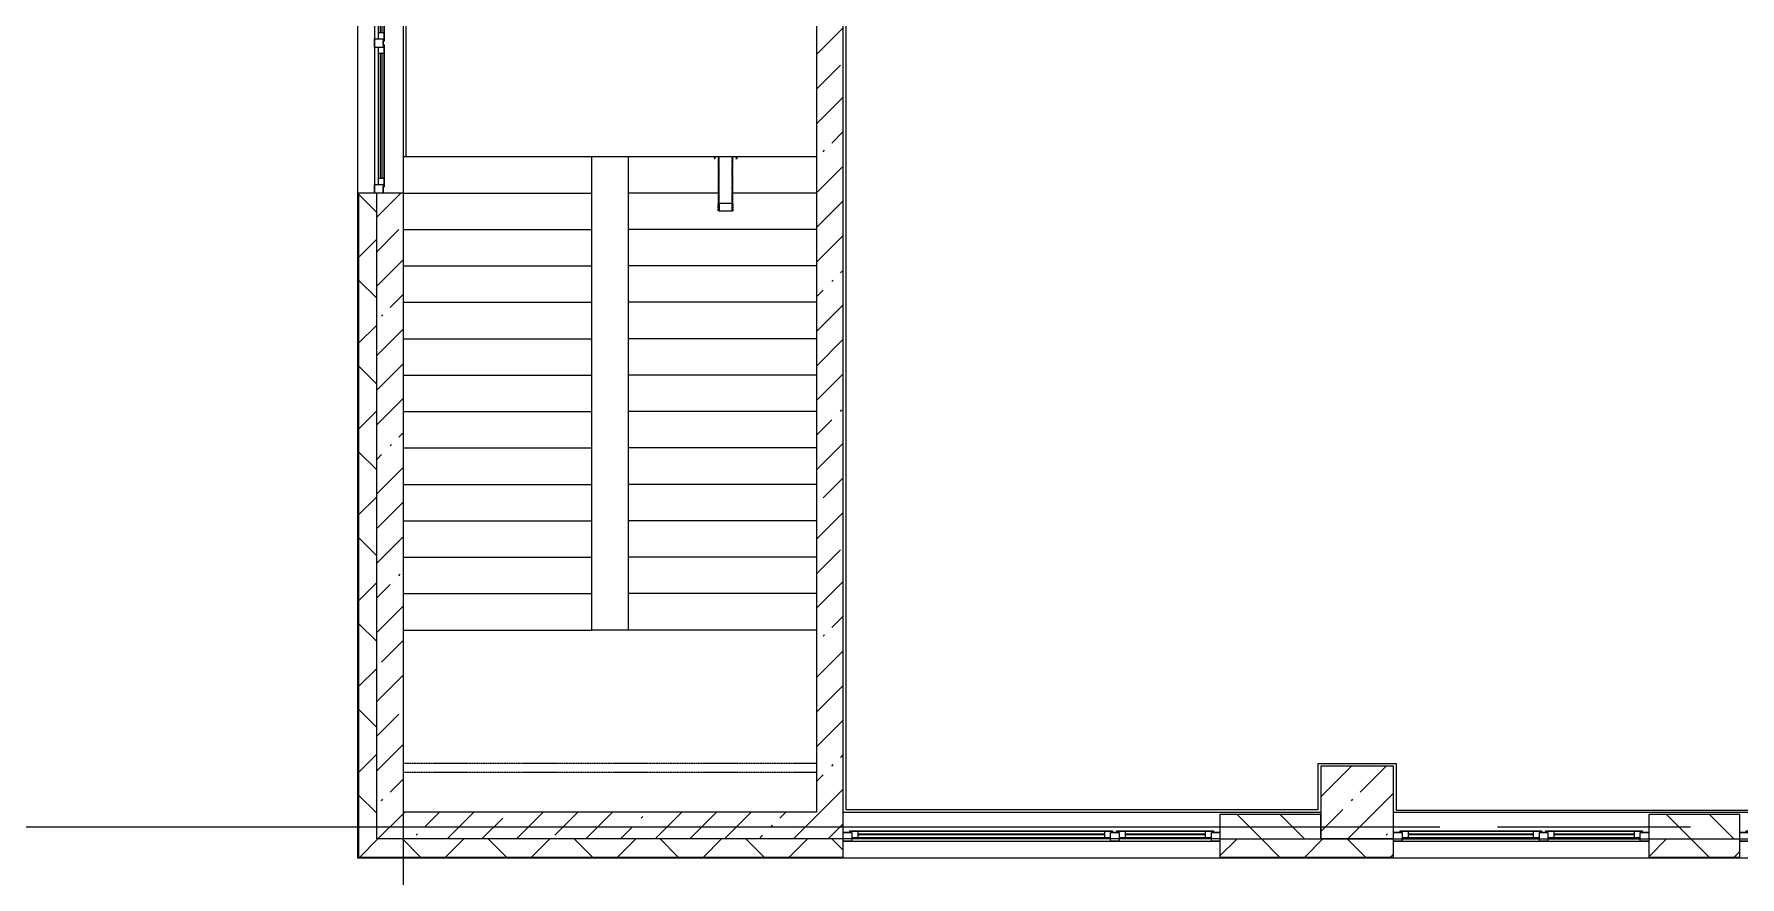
# Model space of a CAD drawing. Header units: millimetres. Extents: x 35316 to 242799, y -8553 to 29000.
# Drawn here: x 104996 to 119037, y -414 to 6530 of the extents above; entities that cross this region are included whole.
import ezdxf

# ---------------------------------------------------------------- set-up
doc = ezdxf.new("R2010")
doc.units = ezdxf.units.MM
doc.linetypes.add('200_ШТРИХ__ш1_п0_6_', pattern=[1.6, 1, -0.6])
doc.linetypes.add('Осевая', pattern=[3175, 635, -476.25, 1587.5, -476.25])
for name, color, linetype, lineweight in [('A-DETL-MBND-1', 7, '200_ШТРИХ__ш1_п0_6_', 9), ('A-GLAZ-2', 7, 'Continuous', 5), ('A-WALL', 7, 'Continuous', 9), ('A-WALL-2', 7, 'Continuous', 5), ('I-WALL-5', 7, 'Continuous', 5), ('S-COLS-2', 7, 'Continuous', 5), ('S-STRS-3', 7, 'Continuous', 5), ('Оси', 7, 'Continuous', 9), ('Оси-2', 7, 'Осевая', 9)]:
    doc.layers.add(name, color=color, linetype=linetype, lineweight=lineweight)
doc.layers.add('A-FLOR-3', color=7, linetype='Continuous', lineweight=5, true_color=0xaaaaaa)
pattern_1 = [(45, (107926.8, 0), (-353.5534, 353.5534), []), (135, (107926.8, 0), (-353.5534, -353.5534), [])]
pattern_2 = [(45, (107926.8, 0), (-285.123, 285.123), []), (45, (108211.92, 0), (-285.123, 285.123), [504.031, -100.806, 16.764, -84.042])]

# ---------------------------------------------------------------- blocks, each defined once
blk = doc.blocks.new('120_Окно_СКБ_2Ст - 120_Окно_СКБ_2Ст 3100х2500 _мал_ створка слева-2_-22446420-3_3_2_птичка')
at = {"layer": 'A-GLAZ-2'}
for p, q in [((-1550, -127), (-1550, -57)), ((-1550, -57), (-1480, -57)), ((1550, -57), (-1550, -57)), ((-1480, -127), (-1550, -127)), ((-1550, -127), (-1500, -127)), ((-1480, -127), (-1500, -127)), ((-1500, -127), (-1500, -137)), ((-1500, -137), (-700, -137)), ((-700, -137), (-1500, -137)), ((-1480, -57), (-1480, -127)), ((-720, -87), (-1480, -87)), ((-1480, -87), (-1480, -127)), ((-1430, -137), (-1430, -87)), ((-1430, -107), (-770, -107)), ((-770, -117), (-1430, -117)), ((-770, -137), (-770, -87)), ((-720, -127), (-720, -57)), ((-720, -57), (-650, -57)), ((-720, -127), (-720, -87)), ((-650, -127), (-720, -127)), ((-700, -127), (-720, -127)), ((-700, -127), (-670, -127)), ((-700, -137), (-700, -127)), ((-650, -127), (-670, -127)), ((-670, -127), (-670, -137)), ((-670, -137), (1500, -137)), ((1500, -137), (-670, -137)), ((-650, -57), (-650, -127)), ((1480, -87), (-650, -87)), ((-650, -87), (-650, -127)), ((-600, -137), (-600, -87)), ((-600, -107), (1430, -107)), ((1430, -117), (-600, -117)), ((1430, -137), (1430, -87)), ((1480, -127), (1480, -57)), ((1480, -57), (1550, -57)), ((1480, -127), (1480, -87)), ((1550, -127), (1480, -127)), ((1500, -127), (1480, -127)), ((1500, -127), (1550, -127)), ((1500, -137), (1500, -127)), ((1550, -57), (1550, -127))]:
    blk.add_line(p, q, dxfattribs=at)
blk = doc.blocks.new('120_Окно_СКБ_2Ст - 120_Окно_СКБ_2Ст 2100х2500 _мал створка СЛЕВА_-22446485-3_3_2_птичка')
at = {"layer": 'A-GLAZ-2'}
for p, q in [((-1050, -127), (-1050, -57)), ((-1050, -57), (-980, -57)), ((1050, -57), (-1050, -57)), ((-980, -127), (-1050, -127)), ((-1050, -127), (-1000, -127)), ((-980, -127), (-1000, -127)), ((-1000, -127), (-1000, -137)), ((-1000, -137), (-200, -137)), ((-200, -137), (-1000, -137)), ((-980, -57), (-980, -127)), ((-220, -87), (-980, -87)), ((-980, -87), (-980, -127)), ((-930, -137), (-930, -87)), ((-930, -107), (-270, -107)), ((-270, -117), (-930, -117)), ((-270, -137), (-270, -87)), ((-220, -127), (-220, -57)), ((-220, -57), (-150, -57)), ((-220, -127), (-220, -87)), ((-150, -127), (-220, -127)), ((-200, -127), (-220, -127)), ((-200, -127), (-170, -127)), ((-200, -137), (-200, -127)), ((-150, -127), (-170, -127)), ((-170, -127), (-170, -137)), ((-170, -137), (1000, -137)), ((1000, -137), (-170, -137)), ((-150, -57), (-150, -127)), ((980, -87), (-150, -87)), ((-150, -87), (-150, -127)), ((-100, -137), (-100, -87)), ((-100, -107), (930, -107)), ((930, -117), (-100, -117)), ((930, -137), (930, -87)), ((980, -127), (980, -57)), ((980, -57), (1050, -57)), ((980, -127), (980, -87)), ((1050, -127), (980, -127)), ((1000, -127), (980, -127)), ((1000, -127), (1050, -127)), ((1000, -137), (1000, -127)), ((1050, -57), (1050, -127))]:
    blk.add_line(p, q, dxfattribs=at)
blk = doc.blocks.new('120_Окно_СКБ_1Ст - 120_Окно_СКБ_1Ст 900х2500_h_-22445987-3_3_2_птичка')
at = {"layer": 'A-GLAZ-2'}
for p, q in [((-450, -127), (-450, -57)), ((-450, -57), (-380, -57)), ((450, -57), (-450, -57)), ((-380, -127), (-450, -127)), ((-450, -127), (-400, -127)), ((-380, -127), (-400, -127)), ((-400, -127), (-400, -137)), ((-400, -137), (400, -137)), ((400, -137), (-400, -137)), ((-380, -57), (-380, -127)), ((380, -87), (-380, -87)), ((-380, -87), (-380, -127)), ((-330, -137), (-330, -87)), ((-330, -107), (330, -107)), ((330, -117), (-330, -117)), ((330, -137), (330, -87)), ((380, -127), (380, -57)), ((380, -57), (450, -57)), ((380, -127), (380, -87)), ((450, -127), (380, -127)), ((400, -127), (380, -127)), ((400, -127), (450, -127)), ((400, -137), (400, -127)), ((450, -57), (450, -127))]:
    blk.add_line(p, q, dxfattribs=at)
blk = doc.blocks.new('120_Окно_СКБ_2Ст - 120_Окно_СКБ_2Ст 2100х2400 _мал створка справа_-22446225-3_3_2_птичка')
at = {"layer": 'A-GLAZ-2'}
for p, q in [((-1050, -127), (-1050, -57)), ((-1050, -57), (-980, -57)), ((1050, -57), (-1050, -57)), ((-980, -127), (-1050, -127)), ((-1050, -127), (-1000, -127)), ((-980, -127), (-1000, -127)), ((-1000, -127), (-1000, -137)), ((-1000, -137), (170, -137)), ((170, -137), (-1000, -137)), ((-980, -57), (-980, -127)), ((150, -87), (-980, -87)), ((-980, -87), (-980, -127)), ((-930, -137), (-930, -87)), ((-930, -107), (100, -107)), ((100, -117), (-930, -117)), ((100, -137), (100, -87)), ((150, -127), (150, -57)), ((150, -57), (220, -57)), ((150, -127), (150, -87)), ((220, -127), (150, -127)), ((170, -127), (150, -127)), ((170, -127), (200, -127)), ((170, -137), (170, -127)), ((220, -127), (200, -127)), ((200, -127), (200, -137)), ((200, -137), (1000, -137)), ((1000, -137), (200, -137)), ((220, -57), (220, -127)), ((980, -87), (220, -87)), ((220, -87), (220, -127)), ((270, -137), (270, -87)), ((270, -107), (930, -107)), ((930, -117), (270, -117)), ((930, -137), (930, -87)), ((980, -127), (980, -57)), ((980, -57), (1050, -57)), ((980, -127), (980, -87)), ((1050, -127), (980, -127)), ((1000, -127), (980, -127)), ((1000, -127), (1050, -127)), ((1000, -137), (1000, -127)), ((1050, -57), (1050, -127))]:
    blk.add_line(p, q, dxfattribs=at)
blk = doc.blocks.new('Анкер клиновой - Анкер клиновой МКТ В 10-10-16_85-22193208-3_3_2_птичка')
at = {"layer": 'A-DETL-MBND-1'}
for p, q in [((122191, 13788), (122191, 13784)), ((122207, 13788), (122191, 13788)), ((122191, 13788), (122207, 13788)), ((122194, 13798), (122194, 13784)), ((122204, 13798), (122194, 13798)), ((122194, 13798), (122204, 13798)), ((122204, 13784), (122204, 13798)), ((122207, 13784), (122207, 13788))]:
    blk.add_line(p, q, dxfattribs=at)
blk = doc.blocks.new('ОМ_Труба_ГОСТ 8639-82 - ОМ_Труба_ГОСТ 8639-82-V206-3_3_2_птичка')
at = {"layer": 'A-DETL-MBND-1'}
for p, q in [((2701, 5520), (2701, 5133)), ((2707, 5070), (2707, 5520)), ((2815, 5070), (2815, 5520)), ((2821, 5133), (2821, 5520)), ((2701, 5075), (2701, 5133)), ((2707, 5133), (2707, 5075)), ((2710, 5138), (2812, 5138)), ((2812, 5135), (2710, 5135)), ((2710, 5073), (2812, 5073)), ((2812, 5070), (2710, 5070)), ((2815, 5075), (2815, 5133)), ((2821, 5133), (2821, 5075))]:
    blk.add_line(p, q, dxfattribs=at)
at = {"layer": 'A-DETL-MBND-1', "flags": 128}
for points in [[(2701, 5133), (2701, 5134), (2702, 5135), (2703, 5136), (2704, 5137), (2706, 5137), (2708, 5138), (2710, 5138)], [(2710, 5070), (2708, 5070), (2706, 5070), (2704, 5071), (2703, 5072), (2702, 5073), (2701, 5074), (2701, 5075)], [(2710, 5135), (2709, 5135), (2708, 5134), (2708, 5134), (2707, 5134), (2707, 5134), (2707, 5133), (2707, 5133)], [(2707, 5075), (2707, 5074), (2707, 5074), (2707, 5074), (2708, 5073), (2708, 5073), (2709, 5073), (2710, 5073)], [(2812, 5138), (2814, 5138), (2816, 5137), (2817, 5137), (2819, 5136), (2820, 5135), (2820, 5134), (2821, 5133)], [(2815, 5133), (2815, 5133), (2814, 5134), (2814, 5134), (2814, 5134), (2813, 5134), (2812, 5135), (2812, 5135)], [(2821, 5075), (2820, 5074), (2820, 5073), (2819, 5072), (2817, 5071), (2816, 5070), (2814, 5070), (2812, 5070)], [(2812, 5073), (2812, 5073), (2813, 5073), (2814, 5073), (2814, 5074), (2814, 5074), (2815, 5074), (2815, 5075)]]:
    blk.add_lwpolyline(points, dxfattribs=at)
blk = doc.blocks.new('Зашивка приборов отопления37 - Зашивка приборов отопления-33325027-3_3_2_птичка')
at = {"layer": 'A-DETL-MBND-1'}
for p, q in [((121055, 18487), (124455, 18487)), ((121055, 18412), (124455, 18412))]:
    blk.add_line(p, q, dxfattribs=at)

msp = doc.modelspace()

# ---------------------------------------------------------------- hatches: boundary and pattern name
at = {"layer": 'A-WALL-2'}
h = msp.add_hatch(dxfattribs=at)
h.set_pattern_fill('FP_112', color=256, style=0, pattern_type=2)
h.set_pattern_definition(pattern_1)
h.paths.add_polyline_path([(107816.8, -100), (107816.8, 5220), (107666.8, 5220), (107666.8, -100), (107774, -100)])
h.paths.add_polyline_path([(107816.8, 7320), (107816.8, 8520), (107666.8, 8520), (107666.8, 7320), (107774, 7320)])
h.paths.add_polyline_path([(107816.8, 10820), (107816.8, 12220), (107666.8, 12220), (107666.8, 10820), (107774, 10820)])
h.paths.add_polyline_path([(107774, 13120), (107816.8, 13120), (107816.8, 15073), (107666.8, 15073), (107666.8, 13120)])
h = msp.add_hatch(dxfattribs=at)
h.set_pattern_fill('FP_110', color=256, style=0, pattern_type=2)
h.set_pattern_definition([(135, (107926.8, 0), (-176.7767, -176.7767), [])])
h.paths.add_polyline_path([(140036.8, -100), (140036.8, 100), (138809.6, 100), (138809.6, -100), (139565.5, -100)])
h.paths.add_polyline_path([(145916.8, -100), (145916.8, 100), (145349.8, 100), (145349.8, -100)])
h.paths.add_polyline_path([(137909.6, -100), (137909.6, 100), (137736.5, 100), (137736.5, -100)])
h.paths.add_polyline_path([(144334.2, -100), (144449.8, -100), (144449.8, 100), (143896.8, 100), (143896.8, -100)])
h.paths.add_polyline_path([(141536.8, -100), (141796.8, -100), (141796.8, 100), (141536.8, 100), (141536.8, 39.5)])
h.paths.add_polyline_path([(127286.8, -100), (128636.8, -100), (128636.8, 100), (127286.8, 100)])
h.paths.add_polyline_path([(134086.8, -100), (134336.5, -100), (134336.5, 100), (134086.8, 100), (134086.8, -63.8)])
h.paths.add_polyline_path([(132736.8, -100), (133486.8, -100), (133486.8, 100), (132736.8, 100)])
h.paths.add_polyline_path([(123536.8, -100), (123536.8, 100), (122786.8, 100), (122786.8, -100)])
h.paths.add_polyline_path([(130636.8, -100), (130636.8, 100), (130436.8, 100), (130436.8, -100)])
h.paths.add_polyline_path([(125186.8, -100), (125186.8, 100), (124436.8, 100), (124436.8, -100), (124729.4, -100)])
h.paths.add_polyline_path([(129536.8, -100), (129836.8, -100), (129836.8, 100), (129536.8, 100)])
h.paths.add_polyline_path([(115586.8, -100), (115586.8, 100), (114756.8, 100), (114756.8, -100), (115192, -100)])
h.paths.add_polyline_path([(118286.5, -100), (119036.8, -100), (119036.8, 100), (118286.5, 100)])
h.paths.add_polyline_path([(119936.8, -100), (120086.8, -100), (120086.8, 100), (119936.8, 100)])
h = msp.add_hatch(dxfattribs=at)
h.set_pattern_fill('FP_112', color=256, style=0, pattern_type=2)
h.set_pattern_definition(pattern_1)
h.paths.add_polyline_path([(140936.8, -250), (141796.8, -250), (141796.8, -100), (140936.8, -100)])
h.paths.add_polyline_path([(146236.9, -250), (146236.9, -100), (145349.8, -100), (145349.8, -250), (145923.8, -250)])
h.paths.add_polyline_path([(137446, -250), (137909.6, -250), (137909.6, -100), (137136.5, -100), (137136.5, -250)])
h.paths.add_polyline_path([(138809.6, -250), (140036.8, -250), (140036.8, -100), (138809.6, -100)])
h.paths.add_polyline_path([(144449.8, -250), (144449.8, -100), (143896.8, -100), (143896.8, -250), (144334.2, -250)])
h.paths.add_polyline_path([(134266.9, -250), (134336.5, -250), (134336.5, -100), (132736.8, -100), (132736.8, -250), (133207.2, -250)])
h.paths.add_polyline_path([(128636.8, -250), (128636.8, -100), (127286.8, -100), (127286.8, -250), (127908.6, -250)])
h.paths.add_polyline_path([(124729.4, -250), (125186.8, -250), (125186.8, -100), (124436.8, -100), (124436.8, -250)])
h.paths.add_polyline_path([(129536.8, -250), (130636.8, -250), (130636.8, -100), (129536.8, -100)])
h.paths.add_polyline_path([(122786.8, -250), (123536.8, -250), (123536.8, -100), (122786.8, -100)])
h.paths.add_polyline_path([(120490.6, -250), (120686.8, -250), (120686.8, -100), (119936.8, -100), (119936.8, -250)])
h.paths.add_polyline_path([(109893.4, -250), (111656.8, -250), (111656.8, -100), (107666.8, -100), (107666.8, -250), (107774, -250)])
h.paths.add_polyline_path([(118371.1, -250), (119036.8, -250), (119036.8, -100), (118286.5, -100), (118286.5, -250)])
h.paths.add_polyline_path([(116186.5, -250), (116186.5, -100), (114756.8, -100), (114756.8, -250), (115192, -250)])
at = {"layer": 'I-WALL-5'}
h = msp.add_hatch(dxfattribs=at)
h.set_pattern_fill('FP_108', color=256, style=0, pattern_type=2)
h.set_pattern_definition(pattern_2)
h.paths.add_polyline_path([(107816.8, -100), (108036.8, -100), (108036.8, 5220), (107816.8, 5220), (107816.8, 909.6)])
h.paths.add_polyline_path([(108036.8, 7320), (108036.8, 7900), (107816.8, 7900), (107816.8, 7320)])
h = msp.add_hatch(dxfattribs=at)
h.set_pattern_fill('FP_108', color=256, style=0, pattern_type=2)
h.set_pattern_definition(pattern_2)
h.paths.add_polyline_path([(111436.8, -100), (111656.8, -100), (111656.8, 7900), (111436.8, 7900), (111436.8, 120)])
h = msp.add_hatch(dxfattribs=at)
h.set_pattern_fill('FP_108', color=256, style=0, pattern_type=2)
h.set_pattern_definition(pattern_2)
h.paths.add_polyline_path([(108036.8, -100), (111436.8, -100), (111436.8, 120), (108036.8, 120)])
at = {"layer": 'S-COLS-2'}
h = msp.add_hatch(dxfattribs=at)
h.set_pattern_fill('FP_108', color=256, style=0, pattern_type=2)
h.set_pattern_definition(pattern_2)
h.paths.add_polyline_path([(116186.8, -100), (116186.8, 500), (115586.8, 500), (115586.8, -100)])

# ---------------------------------------------------------------- linework, layer by layer
at = {"layer": 'A-FLOR-3'}
for p, q in [((108056.8, 7659), (108056.8, 5520)), ((111676.8, 7680), (111676.8, 140.5)), ((108036.8, 5520), (111436.8, 5520)), ((115566.8, 140.5), (115566.8, 520.5)), ((115566.8, 520.5), (116206.8, 520.5)), ((116206.8, 520.5), (116206.8, 135.5)), ((111676.8, 140.5), (115566.8, 140.5)), ((116206.8, 135.5), (120071.8, 135.5))]:
    msp.add_line(p, q, dxfattribs=at)
at = {"layer": 'A-WALL'}
for p, q in [((107663.8, 5220), (107663.8, -253)), ((107666.8, 5220), (107666.8, -250)), ((107816.8, -100), (107816.8, 5220)), ((114756.8, -100), (115586.8, -100)), ((118286.5, -100), (119036.8, -100)), ((107663.8, -253), (111656.8, -253)), ((107666.8, -250), (111656.8, -250)), ((114756.8, -250), (116186.5, -250)), ((114756.8, -253), (116186.5, -253)), ((118286.5, -250), (119036.8, -250)), ((118286.5, -253), (119036.8, -253))]:
    msp.add_line(p, q, dxfattribs=at)
at = {"layer": 'A-WALL-2'}
for p, q in [((107658.8, 14772.9), (107658.8, -258)), ((107816.8, 5220), (107658.8, 5220)), ((115586.8, 100), (114756.8, 100)), ((114756.8, 100), (114756.8, -258)), ((115586.8, -100), (115586.8, 100)), ((119036.8, 100), (118286.5, 100)), ((118286.5, 100), (118286.5, -258)), ((119036.8, -258), (119036.8, 100)), ((114756.8, -100), (107816.8, -100)), ((111656.8, -258), (111656.8, -100)), ((116186.5, -100), (115586.8, -100)), ((116186.5, -258), (116186.5, -100)), ((116186.8, -100), (118286.5, -100)), ((119036.8, -100), (119936.8, -100)), ((119936.8, -258), (107658.8, -258))]:
    msp.add_line(p, q, dxfattribs=at)
at = {"layer": 'I-WALL-5'}
for p, q in [((108036.8, 120), (108036.8, 7680)), ((111436.8, 7680), (111436.8, 120)), ((111656.8, -100), (111656.8, 7700)), ((108036.8, 5220), (107816.8, 5220)), ((111436.8, 120), (108036.8, 120)), ((111656.8, 120), (115586.8, 120)), ((116186.8, 120), (120086.8, 120))]:
    msp.add_line(p, q, dxfattribs=at)
at = {"layer": 'S-COLS-2'}
for p, q in [((116186.8, 500), (115586.8, 500)), ((115586.8, 500), (115586.8, 100)), ((116186.8, -100), (116186.8, 500)), ((115586.8, 100), (115586.8, -100)), ((115586.8, -100), (116186.8, -100))]:
    msp.add_line(p, q, dxfattribs=at)
at = {"layer": 'S-STRS-3'}
for p, q in [((108036.8, 5520), (109586.8, 5520)), ((109586.8, 5220), (109586.8, 5520)), ((109886.8, 5520), (109886.8, 5220)), ((108036.8, 5220), (109586.8, 5220)), ((108036.8, 5220), (109586.8, 5220)), ((109586.8, 4920), (109586.8, 5220)), ((109886.8, 5220), (109886.8, 4920)), ((110631.1, 5220), (109886.8, 5220)), ((110631.1, 5220), (109886.8, 5220)), ((111436.8, 5220), (110743.9, 5220)), ((111436.8, 5220), (110743.9, 5220)), ((108036.8, 4920), (109586.8, 4920)), ((108036.8, 4920), (109586.8, 4920)), ((109586.8, 4620), (109586.8, 4920)), ((109886.8, 4920), (109886.8, 4620)), ((111436.8, 4920), (109886.8, 4920)), ((111436.8, 4920), (109886.8, 4920)), ((108036.8, 4620), (109586.8, 4620)), ((108036.8, 4620), (109586.8, 4620)), ((109586.8, 4320), (109586.8, 4620)), ((109886.8, 4620), (109886.8, 4320)), ((111436.8, 4620), (109886.8, 4620)), ((111436.8, 4620), (109886.8, 4620)), ((108036.8, 4320), (109586.8, 4320)), ((108036.8, 4320), (109586.8, 4320)), ((109586.8, 4020), (109586.8, 4320)), ((109886.8, 4320), (109886.8, 4020)), ((111436.8, 4320), (109886.8, 4320)), ((111436.8, 4320), (109886.8, 4320)), ((108036.8, 4020), (109586.8, 4020)), ((108036.8, 4020), (109586.8, 4020)), ((109586.8, 3720), (109586.8, 4020)), ((109886.8, 4020), (109886.8, 3720)), ((111436.8, 4020), (109886.8, 4020)), ((111436.8, 4020), (109886.8, 4020)), ((108036.8, 3720), (109586.8, 3720)), ((108036.8, 3720), (109586.8, 3720)), ((109586.8, 3420), (109586.8, 3720)), ((109886.8, 3720), (109886.8, 3420)), ((111436.8, 3720), (109886.8, 3720)), ((111436.8, 3720), (109886.8, 3720)), ((108036.8, 3420), (109586.8, 3420)), ((108036.8, 3420), (109586.8, 3420)), ((109586.8, 3120), (109586.8, 3420)), ((109886.8, 3420), (109886.8, 3120)), ((111436.8, 3420), (109886.8, 3420)), ((111436.8, 3420), (109886.8, 3420)), ((108036.8, 3120), (109586.8, 3120)), ((108036.8, 3120), (109586.8, 3120)), ((109586.8, 2820), (109586.8, 3120)), ((109886.8, 3120), (109886.8, 2820)), ((111436.8, 3120), (109886.8, 3120)), ((111436.8, 3120), (109886.8, 3120)), ((108036.8, 2820), (109586.8, 2820)), ((108036.8, 2820), (109586.8, 2820)), ((109586.8, 2520), (109586.8, 2820)), ((109886.8, 2820), (109886.8, 2520)), ((111436.8, 2820), (109886.8, 2820)), ((111436.8, 2820), (109886.8, 2820)), ((108036.8, 2520), (109586.8, 2520)), ((108036.8, 2520), (109586.8, 2520)), ((109586.8, 2220), (109586.8, 2520)), ((109886.8, 2520), (109886.8, 2220)), ((111436.8, 2520), (109886.8, 2520)), ((111436.8, 2520), (109886.8, 2520)), ((108036.8, 2220), (109586.8, 2220)), ((108036.8, 2220), (109586.8, 2220)), ((109586.8, 1920), (109586.8, 2220)), ((109886.8, 2220), (109886.8, 1920)), ((111436.8, 2220), (109886.8, 2220)), ((111436.8, 2220), (109886.8, 2220)), ((108036.8, 1920), (109586.8, 1920)), ((108036.8, 1920), (109586.8, 1920)), ((109586.8, 1620), (109586.8, 1920)), ((109886.8, 1920), (109886.8, 1620)), ((111436.8, 1920), (109886.8, 1920)), ((111436.8, 1920), (109886.8, 1920)), ((108036.8, 1620), (109586.8, 1620)), ((108036.8, 1620), (109586.8, 1620)), ((109886.8, 1620), (109586.8, 1620)), ((111436.8, 1620), (109886.8, 1620)), ((111436.8, 1620), (109886.8, 1620))]:
    msp.add_line(p, q, dxfattribs=at)
at = {"layer": 'Оси'}
for p, q in [((108036.8, 5439), (108036.8, 15380)), ((108036.8, -4552.8), (108036.8, 5388.2)), ((103431.3, 0), (115931.3, 0))]:
    msp.add_line(p, q, dxfattribs=at)
at = {"layer": 'Оси-2'}
for p, q in [((108036.8, 5388.2), (108036.8, 5439)), ((115931.3, 0), (134186.8, 0))]:
    msp.add_line(p, q, dxfattribs=at)

# ---------------------------------------------------------------- block references
at = {"layer": 'A-DETL-MBND-1', "rotation": 180}
for name, p in [('Анкер клиновой - Анкер клиновой МКТ В 10-10-16_85-22193208-3_3_2_птичка', (232797, 19304)), ('Анкер клиновой - Анкер клиновой МКТ В 10-10-16_85-22193208-3_3_2_птичка', (232977, 19304)), ('Зашивка приборов отопления37 - Зашивка приборов отопления-33325027-3_3_2_птичка', (232491.8, 18932.5))]:
    msp.add_blockref(name, p, dxfattribs=at)
at = {"layer": 'A-DETL-MBND-1'}
msp.add_blockref('ОМ_Труба_ГОСТ 8639-82 - ОМ_Труба_ГОСТ 8639-82-V206-3_3_2_птичка', (107926.8, 0), dxfattribs=at)
at = {"layer": 'A-GLAZ-2'}
for name, p, rotation in [('120_Окно_СКБ_2Ст - 120_Окно_СКБ_2Ст 2100х2400 _мал створка справа_-22446225-3_3_2_птичка', (107741.8, 6270), 89.99999999999991), ('120_Окно_СКБ_2Ст - 120_Окно_СКБ_2Ст 3100х2500 _мал_ створка слева-2_-22446420-3_3_2_птичка', (113206.8, -175), 180), ('120_Окно_СКБ_2Ст - 120_Окно_СКБ_2Ст 2100х2500 _мал створка СЛЕВА_-22446485-3_3_2_птичка', (117236.5, -175), 180), ('120_Окно_СКБ_1Ст - 120_Окно_СКБ_1Ст 900х2500_h_-22445987-3_3_2_птичка', (119486.8, -175), 180)]:
    msp.add_blockref(name, p, dxfattribs=dict(at, rotation=rotation))

doc.saveas('drawing.dxf')
